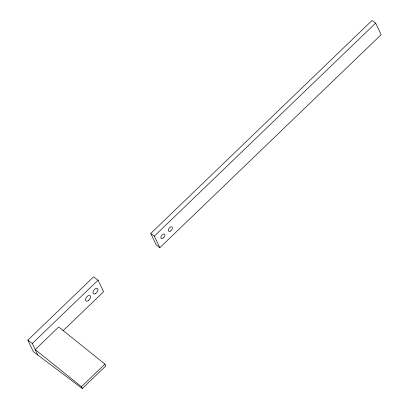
<?xml version="1.0" encoding="UTF-8"?>
<svg xmlns="http://www.w3.org/2000/svg" width="409" height="409" viewBox="0 0 409 409"><rect width="100%" height="100%" fill="white"/><g stroke="black" fill="none" stroke-linecap="round" stroke-linejoin="round"><path stroke-width="0.61" d="M82.311 388.55L81.442 386.73L35.21 349.588L58.702 326.98L104.934 364.122L105.803 365.943L82.311 388.55L33.38 351.694L27.843 340.145L93.615 276.842L98.068 280.191L103.6 291.74L63.155 330.666M37.827 355.043L32.296 343.499L98.068 280.191M150.747 233.462L372.062 20.45L375.62 23.129L381.157 34.678L159.837 247.69L156.279 245.011L150.747 233.462L154.305 236.146L159.837 247.69M154.305 236.146L375.62 23.129M81.442 386.73L104.934 364.122M27.843 340.145L32.296 343.499M163.784 237.568L163.288 238.028A2.679 1.488 -53 0 1 161.1 238.253L160.931 237.864A2.679 1.488 -53 0 1 162.255 234.802A2.679 1.488 -53 0 1 164.699 234.357L164.863 234.751A2.679 1.488 -53 0 1 163.784 237.568M95.706 293.468A3.349 1.861 -53 0 0 97.516 288.473A3.349 1.861 -53 0 0 93.196 291.438A3.349 1.861 -53 0 0 95.706 293.468M88.247 300.646A3.349 1.861 -53 0 0 90.057 295.651A3.349 1.861 -53 0 0 85.737 298.616A3.349 1.861 -53 0 0 88.247 300.646M170.543 231.003A2.679 1.488 -53 0 0 171.99 227.005A2.679 1.488 -53 0 0 168.534 229.377A2.679 1.488 -53 0 0 170.543 231.003"/></g></svg>
